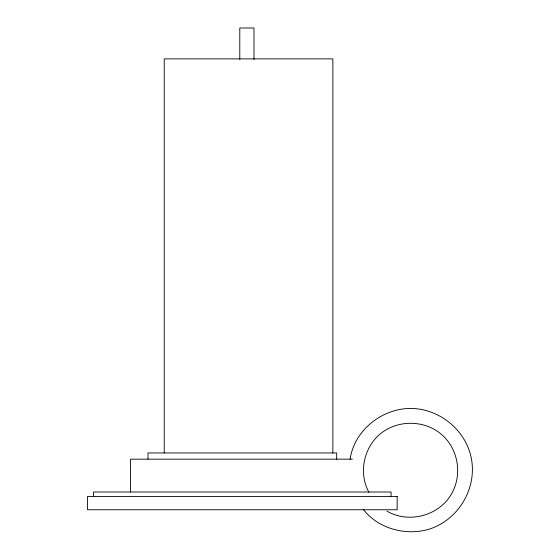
<?xml version="1.0" encoding="UTF-8"?>
<svg xmlns="http://www.w3.org/2000/svg" width="560" height="560" viewBox="0 0 560 560"><rect width="100%" height="100%" fill="white"/><g stroke="black" fill="none" stroke-linecap="round" stroke-linejoin="round"><path stroke-width="0.84" d="M350.098 459.263C354.235 430.437 381.801 408.513 410.578 408.415C437.92 408.562 463.141 427.833 470.393 454.216C479.073 486.388 458.787 521.346 426.601 529.893C403.837 535.507 377.573 528.143 363.167 509.187M352.401 459.165L130.508 459.165L130.508 492.009M386.904 511.126C408.765 523.901 439.026 515.83 451.584 493.829C461.951 475.685 458.773 451.633 444.059 436.793C426.237 418.803 394.919 418.803 377.097 436.793C362.915 451.199 359.121 474.488 368.942 492.31M391.069 496.447L391.069 492.009L93.583 492.009L93.583 496.447M336.686 459.165L336.686 452.956L147.973 452.956L147.973 459.165M332.871 452.963L332.871 58.884L164.234 58.884L164.234 452.963M253.988 59.346L253.988 28L239.785 28L239.785 59.346M397.159 496.447L87.5 496.447L87.5 509.754L397.159 509.754L397.159 496.447"/></g></svg>
